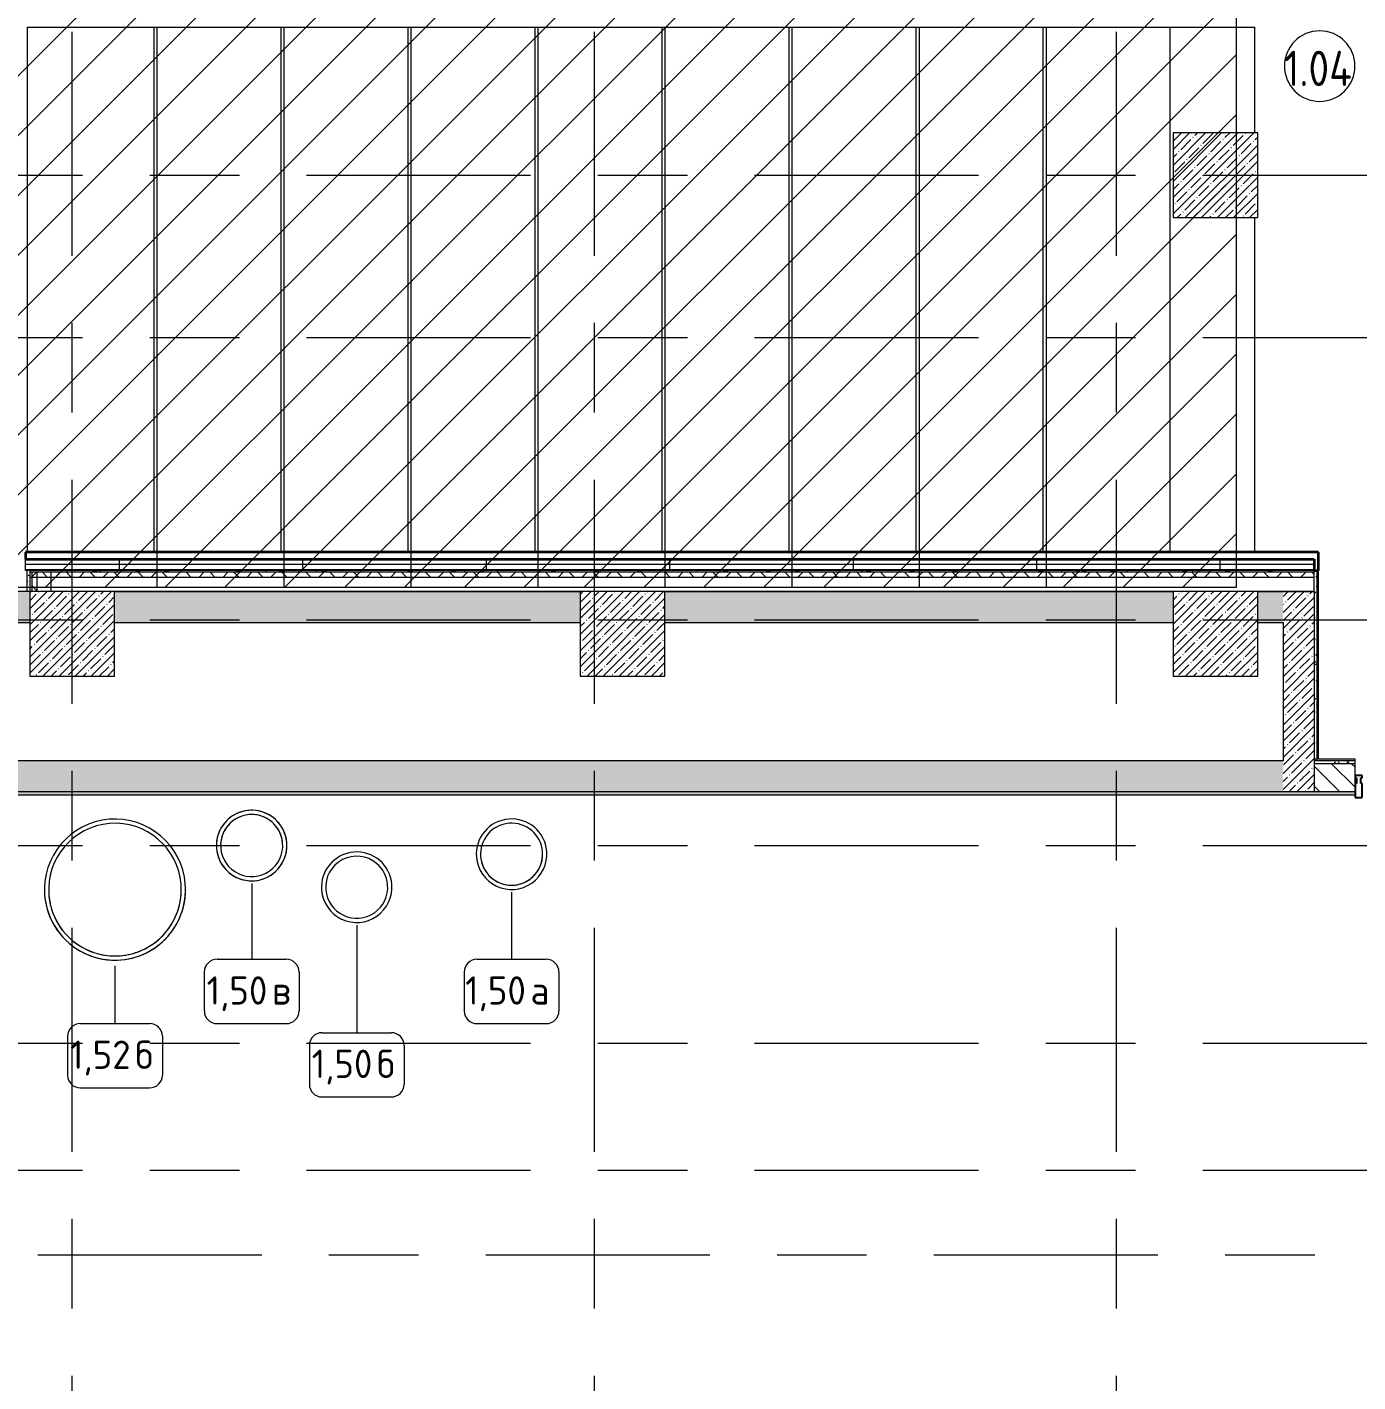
# Model space of a CAD drawing. Header units: millimetres. Extents: x -2766 to 205613, y -8553 to 29000.
# Drawn here: x 21890 to 31320, y 9599 to 19200 of the extents above; entities that cross this region are included whole.
import ezdxf

# ---------------------------------------------------------------- set-up
doc = ezdxf.new("R2010")
doc.units = ezdxf.units.MM
doc.linetypes.add('Осевая', pattern=[3175, 635, -476.25, 1587.5, -476.25])
for name, color, linetype, lineweight in [('A-AREA-IDEN', 7, 'Continuous', 9), ('A-DETL', 7, 'Continuous', 9), ('A-GLAZ-CWMG', 7, 'Continuous', 9), ('A-GLAZ-CWMG-1', 7, 'Continuous', 25), ('A-WALL', 7, 'Continuous', 9), ('A-WALL-2', 7, 'Continuous', 35), ('A-WALL-PATT', 7, 'Continuous', 9), ('I-FURN-IDEN', 7, 'Continuous', 9), ('I-WALL', 7, 'Continuous', 9), ('S-COLS', 7, 'Continuous', 9), ('S-STRS', 7, 'Continuous', 13), ('Оси-2', 7, 'Осевая', 9)]:
    doc.layers.add(name, color=color, linetype=linetype, lineweight=lineweight)
for name, color, linetype, lineweight, true_color in [('A-DETL-GENF-1', 7, 'Continuous', 9, 0xc0c0c0), ('A-WALL-1', 9, 'Continuous', 9, 0x808080), ('A-WALL-FNSH-1', 9, 'Continuous', 9, 0x808080), ('I-FURN-1', 9, 'Continuous', 9, 0x808080)]:
    doc.layers.add(name, color=color, linetype=linetype, lineweight=lineweight, true_color=true_color)
doc.styles.add('GOST Common', font='GOST_Common.ttf', dxfattribs={"height": 200})
doc.styles.add('GOST Common_1', font='GOST_Common.ttf', dxfattribs={"width": 0.9, "height": 250})
pattern_1 = [(45, (0, 0), (-57.02463, 57.02463), []), (45, (57.025, 0), (-57.02463, 57.02463), [100.806, -20.161, 3.353, -16.808])]
pattern_2 = [(0, (0, 0), (121.92, 30.48), [10.058, -81.382, 10.058, -81.382, -487.68]), (0, (0, 0), (121.92, 30.48), [-182.88, 10.058, -172.822, 10.058, -81.382, -213.36]), (0, (0, 0), (121.92, 30.48), [-457.2, 10.058, -50.902, 10.058, -142.342]), (120, (45.72, 15.24), (-87.356454, 90.345817), [10.058, -81.382, 10.058, -81.382, -487.68]), (120, (45.72, 15.24), (-87.356454, 90.345817), [-182.88, 10.058, -172.822, 10.058, -81.382, -213.36]), (120, (45.72, 15.24), (-87.356454, 90.345817), [-457.2, 10.058, -50.902, 10.058, -142.342]), (240, (60.96, 76.2), (-34.563546, -120.825817), [10.058, -81.382, 10.058, -81.382, -487.68]), (240, (60.96, 76.2), (-34.563546, -120.825817), [-182.88, 10.058, -172.822, 10.058, -81.382, -213.36]), (240, (60.96, 76.2), (-34.563546, -120.825817), [-457.2, 10.058, -50.902, 10.058, -142.342])]
pattern_3 = [(135, (0, 0), (-84.8528, -84.8528), []), (225, (0, 0), (84.8528, -84.8528), [])]

# ---------------------------------------------------------------- blocks, each defined once
blk = doc.blocks.new('BSC_Колонна _Прямоугольная - 600х600-V7-План расстановки мебели и оборудования 2 этажа в осях 1-12')
at = {"layer": 'S-COLS'}
h = blk.add_hatch(dxfattribs=at)
h.set_pattern_fill('FP_10', color=256, style=0, pattern_type=2)
h.set_pattern_definition([(45, (-26110, -14900), (-57.02463, 57.02463), []), (45, (-26052.975, -14900), (-57.02463, 57.02463), [100.806, -20.161, 3.353, -16.808])])
h.paths.add_polyline_path([(-300, -300), (300, -300), (300, 300), (-300, 300), (-300, -58.1)])
for p, q in [((300, 300), (-300, 300)), ((-300, 300), (-300, -300)), ((300, -300), (300, 300)), ((-300, -300), (300, -300))]:
    blk.add_line(p, q, dxfattribs=at)
blk = doc.blocks.new('BSC_Колонна _Прямоугольная - 600х600-V36-План расстановки мебели и оборудования 2 этажа в осях 1-12')
at = {"layer": 'S-COLS'}
h = blk.add_hatch(dxfattribs=at)
h.set_pattern_fill('FP_43', color=256, style=0, pattern_type=2)
h.set_pattern_definition([(45, (-30310, -14900), (-57.02463, 57.02463), []), (45, (-30252.975, -14900), (-57.02463, 57.02463), [100.806, -20.161, 3.353, -16.808])])
h.paths.add_polyline_path([(-300, -300), (300, -300), (300, 300), (-300, 300)])
for p, q in [((300, 300), (-300, 300)), ((-300, 300), (-300, -300)), ((300, -300), (300, 300)), ((-300, -300), (300, -300))]:
    blk.add_line(p, q, dxfattribs=at)
blk = doc.blocks.new('BSC_Колонна _Прямоугольная - 600х600-V51-План расстановки мебели и оборудования 2 этажа в осях 1-12')
at = {"layer": 'S-COLS'}
h = blk.add_hatch(dxfattribs=at)
h.set_pattern_fill('FP_62', color=256, style=0, pattern_type=2)
h.set_pattern_definition([(45, (-22210, -14900), (-57.02463, 57.02463), []), (45, (-22152.975, -14900), (-57.02463, 57.02463), [100.806, -20.161, 3.353, -16.808])])
h.paths.add_polyline_path([(-300, -300), (300, -300), (300, 300), (-300, 300), (-300, -58.1)])
for p, q in [((300, 300), (-300, 300)), ((-300, 300), (-300, -300)), ((300, -300), (300, 300)), ((-300, -300), (300, -300))]:
    blk.add_line(p, q, dxfattribs=at)
blk = doc.blocks.new('ПУФ_500 - 1_50в-32041615-План расстановки мебели и оборудования 2 этажа в осях 1-12')
at = {"layer": 'I-FURN-1'}
for radius, start, end in [(250, 360, 180), (250, 128.57143, 180), (220, 360, 180), (220, 0, 180), (250, 51.42857, 128.57143), (250, 0, 51.42857), (250, 180, 360), (250, 180, 192.85714), (220, 180, 192.85714), (220, 180, 360), (220, 192.85714, 360), (250, 192.85714, 218.57143), (250, 218.57143, 360)]:
    blk.add_arc((0, 0), radius, start, end, dxfattribs=at)
blk = doc.blocks.new('ПУФ_500 - 1_50б-32041553-План расстановки мебели и оборудования 2 этажа в осях 1-12')
at = {"layer": 'I-FURN-1'}
for radius, start, end in [(250, 360, 180), (250, 0, 180), (220, 360, 180), (220, 0, 180), (250, 180, 360), (220, 180, 225.41639), (220, 180, 225.41639), (220, 225.47505, 360), (220, 225.47505, 360), (250, 180, 360)]:
    blk.add_arc((0, 0), radius, start, end, dxfattribs=at)
blk = doc.blocks.new('ПУФ_500 - 1_50а-V115-План расстановки мебели и оборудования 2 этажа в осях 1-12')
at = {"layer": 'I-FURN-1'}
for radius, start, end in [(250, 360, 180), (250, 0, 180), (220, 51.42857, 180), (220, 115.71429, 128.57143), (220, 102.85714, 115.71429), (220, 90, 102.85714), (220, 77.14286, 90), (220, 64.28571, 77.14286), (220, 51.42857, 64.28571), (220, 128.57143, 180), (220, 360, 51.42857), (220, 25.71429, 51.42857), (250, 180, 360), (220, 180, 360), (220, 180, 360), (220, 0, 25.71429), (250, 180, 360)]:
    blk.add_arc((0, 0), radius, start, end, dxfattribs=at)
blk = doc.blocks.new('ПУФ2 - 1_52б-25464744-План расстановки мебели и оборудования 2 этажа в осях 1-12')
at = {"layer": 'I-FURN-1'}
for radius, start, end in [(500, 360, 180), (500, 81, 180), (500, 0, 81), (470, 360, 180), (470, 108, 180), (470, 99, 108), (470, 90, 99), (470, 81, 90), (470, 72, 81), (470, 63, 72), (470, 54, 63), (470, 0, 54), (500, 180, 360), (470, 180, 360), (470, 180, 360), (500, 180, 360)]:
    blk.add_arc((0, 0), radius, start, end, dxfattribs=at)
blk = doc.blocks.new('Прямоугольный импост - Импост структурный с накладкой - 160мм Темный-32479277-План расстановки мебели и оборудования 2 этажа в осях 1-12')
at = {"layer": 'A-GLAZ-CWMG-1'}
for p, q in [((0, 140), (-50, 140)), ((-50, 140), (-50, 40)), ((0, 40), (0, 140)), ((-50, 40), (-40, 40)), ((-40, 0), (-50, 0)), ((-50, 0), (-50, -17)), ((-40, 40), (-40, 0)), ((-10, 0), (-10, 40)), ((-10, 40), (0, 40)), ((0, 0), (-10, 0)), ((0, -17), (0, 0)), ((-50, -17), (0, -17))]:
    blk.add_line(p, q, dxfattribs=at)
blk = doc.blocks.new('Перекрытия 2 - Перекрытия 4-32990152-План расстановки мебели и оборудования 2 этажа в осях 1-12')
at = {"layer": 'S-STRS'}
for p, q in [((21910, 19180), (22810, 19180)), ((21910, 19180), (21910, 15459.3)), ((22810, 19180), (23710, 19180)), ((22810, 15459.4), (22810, 19180)), ((23710, 19180), (24610, 19180)), ((23710, 15459.4), (23710, 19180)), ((24610, 19180), (25510, 19180)), ((24610, 15459.4), (24610, 19180)), ((25510, 19180), (26410, 19180)), ((25510, 15459.4), (25510, 19180)), ((26410, 19180), (27310, 19180)), ((26410, 15459.4), (26410, 19180)), ((27310, 19180), (28210, 19180)), ((27310, 15459.4), (27310, 19180)), ((28210, 19180), (29110, 19180)), ((28210, 15459.4), (28210, 19180)), ((29110, 19180), (30010, 19180)), ((29110, 15459.4), (29110, 19180)), ((30010, 19180), (30480, 19180)), ((30010, 15459.4), (30010, 19180)), ((30480, 19180), (30610, 19180)), ((30610, 18430), (30610, 19180)), ((30610, 15459.4), (30610, 17830))]:
    blk.add_line(p, q, dxfattribs=at)
blk = doc.blocks.new('Стены наклон_ амфитеатр - Стены наклон_ амфитеатр-32992696-План расстановки мебели и оборудования 2 этажа в осях 1-12')
at = {"layer": 'A-WALL-PATT'}
h = blk.add_hatch(dxfattribs=at)
h.set_pattern_fill('FP_102', color=256, style=0, pattern_type=2)
h.set_pattern_definition([(0, (26444.5, 15393.4), (0, 246.1), []), (90, (26444.5, 15393.4), (-1300, 8e-14), [])])
h.paths.add_polyline_path([(30366.8, 15353.9), (31010, 15353.9), (31010, 15429.2), (21879, 15429.2), (21879, 15353.9), (28011.6, 15353.9)])
h = blk.add_hatch(dxfattribs=at)
h.set_pattern_fill('FP_101', color=256, style=0, pattern_type=2)
h.set_pattern_definition([(180, (26444.5, 15352), (-4e-13, -3050), []), (270, (26444.5, 15352), (1300, 8e-14), [])])
h.paths.add_polyline_path([(31007.5, 15350), (31010, 15350), (31010, 15353.9), (21879, 15353.9), (21879, 15350), (30667.2, 15350)])
at = {"layer": 'A-WALL'}
for p, q in [((21879, 15353.9), (21879, 15429.2)), ((21879, 15350), (21879, 15353.9)), ((30460, 15353.9), (21879, 15353.9)), ((31010, 15353.9), (30460, 15353.9))]:
    blk.add_line(p, q, dxfattribs=at)
at = {"layer": 'A-WALL-2'}
for p, q in [((30460, 15479.4), (21879, 15479.4)), ((21879, 15479.4), (21879, 15429.2)), ((31041, 15479.4), (30460, 15479.4)), ((31041, 15350), (31041, 15479.4)), ((21879, 15429.2), (30460, 15429.2)), ((30460, 15429.2), (31010, 15429.2)), ((31010, 15429.2), (31010, 15350)), ((31010, 15350), (31041, 15350))]:
    blk.add_line(p, q, dxfattribs=at)
blk = doc.blocks.new('BSC_Колонна _Прямоугольная - 600х600-V169-План расстановки мебели и оборудования 2 этажа в осях 1-12')
at = {"layer": 'S-COLS'}
h = blk.add_hatch(dxfattribs=at)
h.set_pattern_fill('FP_103', color=256, style=0, pattern_type=2)
h.set_pattern_definition([(45, (-30310, -18150), (-57.02463, 57.02463), []), (45, (-30252.975, -18150), (-57.02463, 57.02463), [100.806, -20.161, 3.353, -16.808])])
h.paths.add_polyline_path([(-300, -300), (300, -300), (300, 300), (-300, 300)])
for p, q in [((150, 300), (-300, 300)), ((-300, 300), (-300, -300)), ((300, 300), (150, 300)), ((300, -300), (300, 300)), ((-300, -300), (150, -300)), ((150, -300), (300, -300))]:
    blk.add_line(p, q, dxfattribs=at)
blk = doc.blocks.new('Марка_Мебель - В прямоуг_Balcon_Марка-25523697-План расстановки мебели и оборудования 2 этажа в осях 1-12')
at = {"layer": 'I-FURN-IDEN'}
for p, q in [((-2.455, 2.278), (2.455, 2.278)), ((-3.355, 1.378), (-3.355, -1.384)), ((3.355, 1.378), (3.355, -1.378)), ((-2.461, -2.278), (2.455, -2.278))]:
    blk.add_line(p, q, dxfattribs=at)
for centre, radius, start, end in [((-2.455, 1.378), 0.9, 90, 180), ((2.455, 1.378), 0.9, 0, 90), ((-2.461, -1.384), 0.893, 180, 270), ((2.455, -1.378), 0.9, 270, 0)]:
    blk.add_arc(centre, radius, start, end, dxfattribs=at)
blk = doc.blocks.new('Марка_Помещения - Номер-25198446-План расстановки мебели и оборудования 2 этажа в осях 1-12')
at = {"layer": 'A-AREA-IDEN'}
for start, end in [(360, 180), (180, 360)]:
    blk.add_arc((0, 0), 2.5, start, end, dxfattribs=at)

msp = doc.modelspace()

# ---------------------------------------------------------------- hatches: boundary and pattern name
at = {"layer": 'A-DETL-GENF-1'}
h = msp.add_hatch(dxfattribs=at)
h.set_pattern_fill('FP_105', color=256, style=0, pattern_type=2)
h.set_pattern_definition([(45, (0, 0), (-212.132, 212.132), [])])
h.paths.add_polyline_path([(30460, 15231), (30460, 26500), (21910, 26500), (21910, 26900), (14760, 26900), (14760, 24680), (14310.3, 24680), (14310.3, 15231), (28011.6, 15231)])
at = {"layer": 'I-WALL'}
h = msp.add_hatch(dxfattribs=at)
h.set_pattern_fill('FP_87', color=256, style=0, pattern_type=2)
h.set_pattern_definition(pattern_2)
h.paths.add_polyline_path([(21910, 15200), (21910, 15350), (21890, 15350), (21890, 15200)])
h = msp.add_hatch(dxfattribs=at)
h.set_pattern_fill('FP_91', color=256, style=0, pattern_type=2)
h.set_pattern_definition([(0, (0, 0), (406.4, 101.6), [33.528, -271.272, 33.528, -271.272, -1625.6]), (0, (0, 0), (406.4, 101.6), [-609.6, 33.528, -576.072, 33.528, -271.272, -711.2]), (0, (0, 0), (406.4, 101.6), [-1524, 33.528, -169.672, 33.528, -474.472]), (120, (152.4, 50.8), (-291.18818, 301.15272), [33.528, -271.272, 33.528, -271.272, -1625.6]), (120, (152.4, 50.8), (-291.18818, 301.15272), [-609.6, 33.528, -576.072, 33.528, -271.272, -711.2]), (120, (152.4, 50.8), (-291.18818, 301.15272), [-1524, 33.528, -169.672, 33.528, -474.472]), (240, (203.2, 254), (-115.21182, -402.75272), [33.528, -271.272, 33.528, -271.272, -1625.6]), (240, (203.2, 254), (-115.21182, -402.75272), [-609.6, 33.528, -576.072, 33.528, -271.272, -711.2]), (240, (203.2, 254), (-115.21182, -402.75272), [-1524, 33.528, -169.672, 33.528, -474.472])])
h.paths.add_polyline_path([(31010, 15337), (31010, 15350), (21910, 15350), (21910, 15337), (30667.2, 15337)])
h = msp.add_hatch(dxfattribs=at)
h.set_pattern_fill('FP_92', color=256, style=0, pattern_type=2)
h.set_pattern_definition(pattern_3)
h.paths.add_polyline_path([(31010, 15300), (31010, 15337), (21910, 15337), (21910, 15300), (30667.2, 15300)])
h = msp.add_hatch(dxfattribs=at)
h.set_pattern_fill('FP_92', color=256, style=0, pattern_type=2)
h.set_pattern_definition(pattern_3)
h.paths.add_polyline_path([(21923, 15200), (21960, 15200), (21960, 15337), (21923, 15337), (21923, 15231)])
h = msp.add_hatch(dxfattribs=at)
h.set_pattern_fill('FP_87', color=256, style=0, pattern_type=2)
h.set_pattern_definition(pattern_2)
h.paths.add_polyline_path([(31010, 14000), (31030, 14000), (31030, 15350), (31010, 15350), (31010, 14841.9)])
h = msp.add_hatch(dxfattribs=at)
h.set_pattern_fill('FP_15', color=256, style=0, pattern_type=2)
h.set_pattern_definition(pattern_1)
h.paths.add_polyline_path([(30790, 14980), (30790, 15200), (30610, 15200), (30610, 14980), (30667.2, 14980)])
h.paths.add_polyline_path([(30010, 14980), (30010, 15200), (26410, 15200), (26410, 14980), (28011.6, 14980)])
h.paths.add_polyline_path([(25355.9, 14980), (25810, 14980), (25810, 15200), (22510, 15200), (22510, 14980), (22700.3, 14980)])
h.paths.add_polyline_path([(21910, 14980), (21910, 15200), (18710.3, 15200), (18710.3, 14980), (20210, 14980)])
h.paths.add_polyline_path([(18090.3, 14980), (18110.3, 14980), (18110.3, 15200), (14320, 15200), (14320, 14980), (18053, 14980)])
h = msp.add_hatch(dxfattribs=at)
h.set_pattern_fill('FP_15', color=256, style=0, pattern_type=2)
h.set_pattern_definition(pattern_1)
h.paths.add_polyline_path([(30790, 13780), (31010, 13780), (31010, 15200), (30790, 15200), (30790, 14000)])
h = msp.add_hatch(dxfattribs=at)
h.set_pattern_fill('FP_15', color=256, style=0, pattern_type=2)
h.set_pattern_definition(pattern_1)
h.paths.add_polyline_path([(20210, 13780), (30790, 13780), (30790, 14000), (20210, 14000), (20210, 13795.5)])
h = msp.add_hatch(dxfattribs=at)
h.set_pattern_fill('FP_87', color=256, style=0, pattern_type=2)
h.set_pattern_definition(pattern_2)
h.paths.add_polyline_path([(32990, 13980), (32990, 14000), (32700, 14000), (32700, 13980)])
h.paths.add_polyline_path([(31010, 13980), (31300, 13980), (31300, 14000), (31010, 14000)])
h = msp.add_hatch(dxfattribs=at)
h.set_pattern_fill('FP_11', color=256, style=0, pattern_type=2)
h.set_pattern_definition([(135, (0, 0), (-70.71068, -70.71068), [])])
h.paths.add_polyline_path([(33010, 13780), (33010, 13980), (32700, 13980), (32700, 13780)])
h.paths.add_polyline_path([(31300, 13780), (31300, 13980), (31010, 13980), (31010, 13780)])
h = msp.add_hatch(dxfattribs=at)
h.set_pattern_fill('FP_87', color=256, style=0, pattern_type=2)
h.set_pattern_definition(pattern_2)
h.paths.add_polyline_path([(34230, 13760), (34230, 13780), (32700, 13780), (32700, 13760), (33322.8, 13760)])
h.paths.add_polyline_path([(30667.2, 13760), (31300, 13760), (31300, 13780), (20230, 13780), (20230, 13760), (28011.6, 13760)])

# ---------------------------------------------------------------- linework, layer by layer
at = {"layer": 'A-DETL'}
for p, q in [((30460, 15231), (30460, 26500)), ((22810, 19200), (22810, 15231)), ((23710, 19200), (23710, 15231)), ((24610, 19200), (24610, 15231)), ((25510, 19200), (25510, 15231)), ((26410, 19200), (26410, 15231)), ((27310, 19200), (27310, 15231)), ((28210, 19200), (28210, 15231)), ((29110, 19200), (29110, 15231)), ((14310.3, 15231), (30460, 15231))]:
    msp.add_line(p, q, dxfattribs=at)
at = {"layer": 'A-WALL'}
for p, q in [((31010, 15337), (21910, 15337)), ((31010, 15300), (21910, 15300)), ((21923, 15337), (21923, 15200)), ((21960, 15337), (21960, 15200)), ((31010, 15200), (31010, 13780)), ((31300, 13980), (31010, 13980)), ((31300, 13780), (20210, 13780))]:
    msp.add_line(p, q, dxfattribs=at)
at = {"layer": 'A-WALL-1'}
for p, q in [((31030, 15350), (21890, 15350)), ((21910, 15350), (21910, 15200)), ((22060, 15337), (21910, 15337)), ((22060, 15200), (22060, 15337)), ((31010, 15200), (31010, 15350)), ((21910, 15200), (18710.3, 15200)), ((25810, 15200), (22510, 15200)), ((22510, 15200), (25810, 15200)), ((30010, 15200), (26410, 15200)), ((26410, 15200), (30010, 15200)), ((31010, 15200), (30610, 15200)), ((30610, 15200), (31010, 15200)), ((20210, 14980), (21910, 14980)), ((22510, 14980), (25810, 14980)), ((26410, 14980), (30010, 14980)), ((30610, 14980), (30790, 14980)), ((30790, 14980), (30790, 14000)), ((30790, 14000), (20210, 14000)), ((31300, 14000), (31010, 14000)), ((31300, 13760), (31300, 14000)), ((20230, 13760), (31300, 13760))]:
    msp.add_line(p, q, dxfattribs=at)
at = {"layer": 'A-WALL-FNSH-1'}
for p, q in [((21890, 15350), (21879, 15350)), ((21890, 15200), (21890, 15350)), ((31041, 15350), (31030, 15350)), ((31030, 15350), (31030, 14000)), ((31041, 14011), (31041, 15350)), ((31300, 14011), (31041, 14011)), ((31300, 14000), (31300, 14011)), ((20231, 13759), (31300, 13759)), ((31300, 13759), (31300, 13760))]:
    msp.add_line(p, q, dxfattribs=at)
at = {"layer": 'I-FURN-IDEN'}
for p, q in [((23481.3, 13130.5), (23481.3, 12593.6)), ((25323.2, 13069), (25323.2, 12593.6)), ((24225.6, 12835.1), (24225.6, 12073.7)), ((22512.8, 12548.5), (22512.8, 12138.1))]:
    msp.add_line(p, q, dxfattribs=at)
at = {"layer": 'Оси-2'}
for p, q in [((22210, 593.7), (22210, 24898.1)), ((25910, 593.7), (25910, 24898.1)), ((29610, 593.7), (29610, 24898.1)), ((534, 18150), (35990, 18150)), ((534, 17000), (35990, 17000)), ((534, 15000), (35390, 15000)), ((534, 13400), (35390, 13400)), ((534, 12000), (35390, 12000)), ((534, 11100), (35990, 11100)), ((1804, 10500), (35990, 10500))]:
    msp.add_line(p, q, dxfattribs=at)

# ---------------------------------------------------------------- block references
at = {"layer": 'A-AREA-IDEN', "xscale": 99.99999999999993, "yscale": 99.99999999999993, "zscale": 99.99999999999993}
msp.add_blockref('Марка_Помещения - Номер-25198446-План расстановки мебели и оборудования 2 этажа в осях 1-12', (31049.4, 18923.6), dxfattribs=at)
at = {"layer": 'A-GLAZ-CWMG', "rotation": 180}
msp.add_blockref('Прямоугольный импост - Импост структурный с накладкой - 160мм Темный-32479277-План расстановки мебели и оборудования 2 этажа в осях 1-12', (31300, 13880), dxfattribs=at)
at = {"layer": 'A-WALL'}
msp.add_blockref('Стены наклон_ амфитеатр - Стены наклон_ амфитеатр-32992696-План расстановки мебели и оборудования 2 этажа в осях 1-12', (0, 0), dxfattribs=at)
at = {"layer": 'I-FURN-1', "rotation": 184.6613193387897}
for name, p in [('ПУФ_500 - 1_50в-32041615-План расстановки мебели и оборудования 2 этажа в осях 1-12', (23481.3, 13400)), ('ПУФ2 - 1_52б-25464744-План расстановки мебели и оборудования 2 этажа в осях 1-12', (22512.8, 13087.5)), ('ПУФ_500 - 1_50а-V115-План расстановки мебели и оборудования 2 этажа в осях 1-12', (25323.2, 13338.5)), ('ПУФ_500 - 1_50б-32041553-План расстановки мебели и оборудования 2 этажа в осях 1-12', (24225.6, 13104.6))]:
    msp.add_blockref(name, p, dxfattribs=at)
at = {"layer": 'I-FURN-IDEN', "xscale": 99.99999999999993, "yscale": 99.99999999999993, "zscale": 99.99999999999993}
for p in [(23481.3, 12365.9), (25323.2, 12365.9), (22512.8, 11910.4), (24225.6, 11846)]:
    msp.add_blockref('Марка_Мебель - В прямоуг_Balcon_Марка-25523697-План расстановки мебели и оборудования 2 этажа в осях 1-12', p, dxfattribs=at)
at = {"layer": 'S-COLS'}
for name, p in [('BSC_Колонна _Прямоугольная - 600х600-V169-План расстановки мебели и оборудования 2 этажа в осях 1-12', (30310, 18150)), ('BSC_Колонна _Прямоугольная - 600х600-V51-План расстановки мебели и оборудования 2 этажа в осях 1-12', (22210, 14900)), ('BSC_Колонна _Прямоугольная - 600х600-V7-План расстановки мебели и оборудования 2 этажа в осях 1-12', (26110, 14900)), ('BSC_Колонна _Прямоугольная - 600х600-V36-План расстановки мебели и оборудования 2 этажа в осях 1-12', (30310, 14900))]:
    msp.add_blockref(name, p, dxfattribs=at)
at = {"layer": 'S-STRS'}
msp.add_blockref('Перекрытия 2 - Перекрытия 4-32990152-План расстановки мебели и оборудования 2 этажа в осях 1-12', (-20, 20), dxfattribs=at)

# ---------------------------------------------------------------- texts
at = {"layer": 'A-AREA-IDEN', "insert": (30798.6, 19032.2), "char_height": 250, "width": 627.721, "attachment_point": 1, "style": 'GOST Common_1'}
msp.add_mtext('1.04', dxfattribs=at)
at = {"layer": 'I-FURN-IDEN', "char_height": 200, "attachment_point": 1, "style": 'GOST Common'}
for s, insert, width in [('1,50', (23162.3, 12472.9), 561.181), ('\\fGOST Common|b0|i0|c204|p34|;в', (23625.3, 12472.9), 176.371), ('1,50', (24994.2, 12472.9), 561.181), ('\\fGOST Common|b0|i0|c204|p34|;а', (25457.2, 12472.9), 200.422), ('1,52', (22193.8, 12017.4), 561.181), ('\\fGOST Common|b0|i0|c204|p34|;б', (22656.8, 12017.4), 176.371), ('1,50', (23906.6, 11953), 561.181), ('\\fGOST Common|b0|i0|c204|p34|;б', (24369.6, 11953), 176.371)]:
    msp.add_mtext(s, dxfattribs=dict(at, insert=insert, width=width))

doc.saveas('drawing.dxf')
